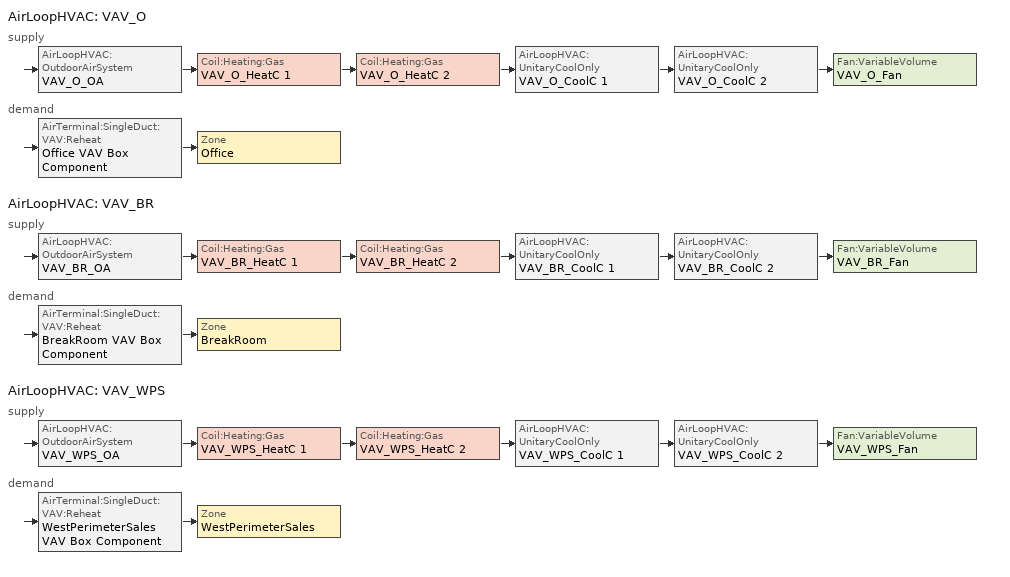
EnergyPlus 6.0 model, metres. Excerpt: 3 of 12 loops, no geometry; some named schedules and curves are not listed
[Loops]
AirLoopHVAC 'VAV_O'
 supply: AirLoopHVAC:OutdoorAirSystem 'VAV_O_OA' > Coil:Heating:Gas 'VAV_O_HeatC 1' > Coil:Heating:Gas 'VAV_O_HeatC 2' > AirLoopHVAC:UnitaryCoolOnly 'VAV_O_CoolC 1' > AirLoopHVAC:UnitaryCoolOnly 'VAV_O_CoolC 2' > Fan:VariableVolume 'VAV_O_Fan'
 demand: AirTerminal:SingleDuct:VAV:Reheat 'Office VAV Box Component' > Zone 'Office'
AirLoopHVAC 'VAV_BR'
 supply: AirLoopHVAC:OutdoorAirSystem 'VAV_BR_OA' > Coil:Heating:Gas 'VAV_BR_HeatC 1' > Coil:Heating:Gas 'VAV_BR_HeatC 2' > AirLoopHVAC:UnitaryCoolOnly 'VAV_BR_CoolC 1' > AirLoopHVAC:UnitaryCoolOnly 'VAV_BR_CoolC 2' > Fan:VariableVolume 'VAV_BR_Fan'
 demand: AirTerminal:SingleDuct:VAV:Reheat 'BreakRoom VAV Box Component' > Zone 'BreakRoom'
AirLoopHVAC 'VAV_WPS'
 supply: AirLoopHVAC:OutdoorAirSystem 'VAV_WPS_OA' > Coil:Heating:Gas 'VAV_WPS_HeatC 1' > Coil:Heating:Gas 'VAV_WPS_HeatC 2' > AirLoopHVAC:UnitaryCoolOnly 'VAV_WPS_CoolC 1' > AirLoopHVAC:UnitaryCoolOnly 'VAV_WPS_CoolC 2' > Fan:VariableVolume 'VAV_WPS_Fan'
 demand: AirTerminal:SingleDuct:VAV:Reheat 'WestPerimeterSales VAV Box Component' > Zone 'WestPerimeterSales'
[ComponentCost:LineItem]
Name | Line Item Type | Item | Cost per Each | Quantity | Cost per Unit of Output Capacity
Infiltration:Office | General | Office | 1 | 0
People:Office | General | Office | 1 | 2.2492
LIGHTING EQUIP:Office | Lights | Office |  |  | 1
ElectricEquipment:Office:PlugMisc | General | Office | 1 | 0.2529
Infiltration:BreakRoom | General | BreakRoom | 1 | 0
People:BreakRoom | General | BreakRoom | 1 | 52.5018
LIGHTING EQUIP:BreakRoom | Lights | BreakRoom |  |  | 1
ElectricEquipment:BreakRoom:PlugMisc | General | BreakRoom | 1 | 1.4625
Infiltration:WestPerimeterSales | General | WestPerimeterSales | 1 | 0
People:WestPerimeterSales | General | WestPerimeterSales | 1 | 9.2274
LIGHTING EQUIP:WestPerimeterSales | Lights | WestPerimeterSales |  |  | 1
ElectricEquipment:WestPerimeterSales:PlugMisc | General | WestPerimeterSales | 1 | 0.4614
[Sizing:Zone] Zone Cooling Design Supply Air Temperature {C}=14; Zone Heating Design Supply Air Temperature {C}=40; Zone Cooling Design Supply Air Humidity Ratio {kg-H20/kg-air}=0.0085; Zone Heating Design Supply Air Humidity Ratio {kg-H20/kg-air}=0.008; Outdoor Air Method=Flow/Zone; Outside Air Flow per Person {(m3/s)/person}=0; Outside Air Flow per Zone Floor Area {(m3/s)/m2}=0; Cooling Design Air Flow Method {Flow/Zone | DesignDay | DesignDayWithLimit}=DesignDay; Cooling Minimum Air Flow Fraction=0; Heating Design Air Flow Method {Flow/Zone | DesignDay}=DesignDay; Heating Design Air Flow Rate=0
Name | Outside Air Flow per Zone {m3/s}
Office | 0.018059
BreakRoom | 0.249542
WestPerimeterSales | 0.119796
[ZoneControl:Thermostat] Control Type Schedule=Dual Zone Control Type Sched
Name | Zone | Control 1
Office Thermostat | Office | Office DualSPSched
BreakRoom Thermostat | BreakRoom | BreakRoom DualSPSched
WestPerimeterSales Thermostat | WestPerimeterSales | WestPerimeterSales DualSPSched
[ThermostatSetpoint:DualSetpoint] Heating Setpoint Temperature Schedule=HtgSetP_Sch; Cooling Setpoint Temperature Schedule=ClgSetP_Sch
Office DualSPSched; BreakRoom DualSPSched; WestPerimeterSales DualSPSched
[Zone equipment]
Office: Office VAV Box Component, Office PTAC, Office OA Unit
BreakRoom: BreakRoom VAV Box Component, BreakRoom PTAC, BreakRoom OA Unit
WestPerimeterSales: WestPerimeterSales VAV Box Component, WestPerimeterSales PTAC, WestPerimeterSales OA Unit
[AirTerminal:SingleDuct:VAV:Reheat] Availability Schedule=ALWAYS_ON; Maximum Air Flow Rate {m3/s}=AUTOSIZE; Zone Minimum Air Flow Input Method=Scheduled; Minimum Air Flow Fraction Schedule=MIN_FLOW_FRAC_SCH; Maximum Hot Water or Steam Flow Rate {m3/s}=AUTOSIZE; Minimum Hot Water or Steam Flow Rate {m3/s}=0; Convergence Tolerance=0.001; Damper Heating Action=Reverse; Maximum Flow per Zone Floor Area during Reheat {m3/s-m2}=AUTOCALCULATE; Maximum Flow Fraction During Reheat=AUTOCALCULATE; Maximum Reheat Air Temperature {C}=50
Name | Reheat Coil
Office VAV Box Component | Office VAV Box Reheat Coil
BreakRoom VAV Box Component | BreakRoom VAV Box Reheat Coil
WestPerimeterSales VAV Box Component | WestPerimeterSales VAV Box Reheat Coil
[Coil:Heating:Electric] Availability Schedule=ALWAYS_ON; Efficiency=1; Nominal Capacity {W}=AUTOSIZE
Office VAV Box Reheat Coil; BreakRoom VAV Box Reheat Coil; WestPerimeterSales VAV Box Reheat Coil
[ZoneHVAC:PackagedTerminalAirConditioner] Supply Air Flow Rate During Cooling Operation=AUTOSIZE; Supply Air Flow Rate During Heating Operation=AUTOSIZE; Supply Air Flow Rate When No Cooling or Heating is Needed=AUTOSIZE; Outdoor Air Flow Rate During Cooling Operation=0; Outdoor Air Flow Rate During Heating Operation=0; Outdoor Air Flow Rate When No Cooling or Heating is Needed=0; Fan Placement=DrawThrough; Supply Air Fan Operating Mode Schedule=ALWAYS_ON
Name | Availability Schedule | Supply Air Fan | Heating Coil | Cooling Coil
Office PTAC | Office_PTAC_Fan_Sch | Office PTACFan | Office PTAC Heat Coil | Office PTAC DX Coil
BreakRoom PTAC | BreakRoom_PTAC_Fan_Sch | BreakRoom PTACFan | BreakRoom PTAC Heat Coil | BreakRoom PTAC DX Coil
WestPerimeterSales PTAC | WestPerimeterSales_PTAC_Fan_Sch | WestPerimeterSales PTACFan | WestPerimeterSales PTAC Heat Coil | WestPerimeterSales PTAC DX Coil
[Fan:ConstantVolume] Availability Schedule=ALWAYS_ON; Fan Efficiency=0.516; Maximum Flow Rate {m3/s}=AUTOSIZE; Motor Efficiency=0.85; Motor In Airstream Fraction=1
Name | Pressure Rise {Pa}
Office PTACFan; BreakRoom PTACFan | 825
WestPerimeterSales PTACFan | 550
[Coil:Cooling:DX:SingleSpeed] Availability Schedule=ALWAYS_ON; Rated Total Cooling Capacity {W}=AUTOSIZE; Rated Sensible Heat Ratio=AUTOSIZE; Rated COP=4; Rated Air Flow Rate {m3/s}=AUTOSIZE; Rated Evaporator Fan Power Per Volume Flow Rate {W/(m3/s)}=773.3; Nominal Time for Condensate Removal to Begin {s}=1000; Ratio of Initial Moisture Evaporation Rate and Steady State Latent Capacity=1.5; Maximum Cycling Rate {cycles/hr}=3; Latent Capacity Time Constant {s}=45; Condenser Type=AirCooled
Name | Total Cooling Capacity Function of Temperature Curve | Total Cooling Capacity Function of Flow Fraction Curve | Energy Input Ratio Function of Temperature Curve | Energy Input Ratio Function of Flow Fraction Curve | Part Load Fraction Correlation Curve
Office PTAC DX Coil | Office PTAC_ClgCapFuncTempCurve | Office PTAC_ClgCapFuncFlowFracCurve | Office PTAC_ClgEirFuncTempCurve | Office PTAC_ClgEirFuncFlowFracCurve | Office PTAC_ClgPlrCurve
BreakRoom PTAC DX Coil | BreakRoom PTAC_ClgCapFuncTempCurve | BreakRoom PTAC_ClgCapFuncFlowFracCurve | BreakRoom PTAC_ClgEirFuncTempCurve | BreakRoom PTAC_ClgEirFuncFlowFracCurve | BreakRoom PTAC_ClgPlrCurve
WestPerimeterSales PTAC DX Coil | WestPerimeterSales PTAC_ClgCapFuncTempCurve | WestPerimeterSales PTAC_ClgCapFuncFlowFracCurve | WestPerimeterSales PTAC_ClgEirFuncTempCurve | WestPerimeterSales PTAC_ClgEirFuncFlowFracCurve | WestPerimeterSales PTAC_ClgPlrCurve
[Coil:Heating:Gas] Availability Schedule=ALWAYS_ON; Gas Burner Efficiency=0.8; Nominal Capacity {W}=AUTOSIZE
Office PTAC Heat Coil; Office OA Unit Heating Coil; BreakRoom PTAC Heat Coil; BreakRoom OA Unit Heating Coil; WestPerimeterSales PTAC Heat Coil; WestPerimeterSales OA Unit Heating Coil; VAV_O_HeatC 1; VAV_O_HeatC 2; VAV_BR_HeatC 1; VAV_BR_HeatC 2; VAV_WPS_HeatC 1; VAV_WPS_HeatC 2
[ZoneHVAC:OutdoorAirUnit] Supply Fan Placement {BlowThrough | DrawThrough}=BlowThrough; Unit Control Type {NeutralControl | TemperatureControl}=NeutralControl
Name | Availability Schedule | Zone | Outdoor Air Flow Rate {m3/s} | Outdoor Air Schedule | Supply Fan | Exhaust Fan | Exhaust Air Flow Rate {m3/s} | Exhaust Air Schedule | Outdoor Air Unit List
Office OA Unit | Office_PTAC_Fan_Sch | Office | 0.018059 | MinOA_DCV_Office_Sch | Office OA Unit Supply Fan | Office OA Unit Exhaust Fan | 0.018059 | MinOA_DCV_Office_Sch | Office OA Unit OA Unit Equip List
BreakRoom OA Unit | BreakRoom_PTAC_Fan_Sch | BreakRoom | 0.249542 | MinOA_DCV_Break_Sch | BreakRoom OA Unit Supply Fan | BreakRoom OA Unit Exhaust Fan | 0.249542 | MinOA_DCV_Break_Sch | BreakRoom OA Unit OA Unit Equip List
WestPerimeterSales OA Unit | WestPerimeterSales_PTAC_Fan_Sch | WestPerimeterSales | 0.119796 | MinOA_DCV_SalesVestRest_Sch | WestPerimeterSales OA Unit Supply Fan | WestPerimeterSales OA Unit Exhaust Fan | 0.119796 | MinOA_DCV_SalesVestRest_Sch | WestPerimeterSales OA Unit OA Unit Equip List
[ZoneHVAC:OutdoorAirUnit:EquipmentList] Component 1 Type=Coil:Heating:Gas
Name | Component 1
Office OA Unit OA Unit Equip List | Office OA Unit Heating Coil
BreakRoom OA Unit OA Unit Equip List | BreakRoom OA Unit Heating Coil
WestPerimeterSales OA Unit OA Unit Equip List | WestPerimeterSales OA Unit Heating Coil
[Fan:VariableVolume] Maximum Flow Rate {m3/s}=AUTOSIZE; Fan Power Minimum Flow Rate Input Method {Fraction | FixedFlowRate}=Fraction; Fan Power Minimum Flow Fraction=0.6; Motor In Airstream Fraction=1; Fan Coefficient 1=0.0407599; Fan Coefficient 2=0.088045; Fan Coefficient 3=-0.0729261; Fan Coefficient 4=0.94374; Fan Coefficient 5=0
Name | Availability Schedule | Fan Efficiency | Pressure Rise {Pa} | Motor Efficiency
Office OA Unit Supply Fan; Office OA Unit Exhaust Fan; BreakRoom OA Unit Supply Fan; BreakRoom OA Unit Exhaust Fan; WestPerimeterSales OA Unit Supply Fan; WestPerimeterSales OA Unit Exhaust Fan | ALWAYS_ON | 1 | 0 | 0.9
VAV_O_Fan | VAV_O_Fan_Sch | 0.516 | 825 | 0.93
VAV_BR_Fan | VAV_BR_Fan_Sch | 0.516 | 825 | 0.93
VAV_WPS_Fan | VAV_WPS_Fan_Sch | 0.516 | 550 | 0.93
[AirLoopHVAC] Design Supply Air Flow Rate {m3/s}=AUTOSIZE
VAV_O; VAV_BR; VAV_WPS
[SetpointManager:MixedAir]
Name | Control Variable | Setpoint Node or NodeList | Control Variable {Temperature}
VAV_O_HeatC 1 MixedAir Manager | Temperature | VAV_O_HeatC 1-VAV_O_HeatC 2Node
VAV_O_HeatC 2 MixedAir Manager | Temperature | VAV_O_HeatC 2-VAV_O_CoolC 1Node
VAV_O_CoolC 1 SAT Manager |  | VAV_O_CoolC 1-VAV_O_CoolC 2Node | Temperature
VAV_O_OAMixed Air Temp Manager | Temperature | VAV_O_OA-VAV_O_HeatC 1Node
VAV_BR_HeatC 1 MixedAir Manager | Temperature | VAV_BR_HeatC 1-VAV_BR_HeatC 2Node
VAV_BR_HeatC 2 MixedAir Manager | Temperature | VAV_BR_HeatC 2-VAV_BR_CoolC 1Node
VAV_BR_CoolC 1 SAT Manager |  | VAV_BR_CoolC 1-VAV_BR_CoolC 2Node | Temperature
VAV_BR_OAMixed Air Temp Manager | Temperature | VAV_BR_OA-VAV_BR_HeatC 1Node
VAV_WPS_HeatC 1 MixedAir Manager | Temperature | VAV_WPS_HeatC 1-VAV_WPS_HeatC 2Node
VAV_WPS_HeatC 2 MixedAir Manager | Temperature | VAV_WPS_HeatC 2-VAV_WPS_CoolC 1Node
VAV_WPS_CoolC 1 SAT Manager |  | VAV_WPS_CoolC 1-VAV_WPS_CoolC 2Node | Temperature
VAV_WPS_OAMixed Air Temp Manager | Temperature | VAV_WPS_OA-VAV_WPS_HeatC 1Node
[Sizing:System] Type Of Load To Size On=Sensible; Design Outdoor Air Flow Rate {m3/s}=AUTOSIZE; Minimum System Air Flow Ratio=0.3; Preheat Design Temperature {C}=7; Preheat Design Humidity Ratio {kg-H2O/kg-air}=0.008; Precool Design Temperature {C}=12.8; Precool Design Humidity Ratio {kg-H2O/kg-air}=0.008; Central Cooling Design Supply Air Temperature {C}=12.8; Central Heating Design Supply Air Temperature {C}=16.7; Sizing Option {Coincident | NonCoincident}=NonCoincident; 100% Outdoor Air in Cooling {Yes | No}=No; 100% Outdoor Air in Heating {Yes | No}=No; Central Cooling Design Supply Air Humidity Ratio {kg-H2O/kg-air}=0.0085; Central Heating Design Supply Air Humidity Ratio {kg-H2O/kg-air}=0.008; Cooling Design Air Flow Method=DesignDay; Cooling Design Air Flow Rate {m3/s}=0; Heating Design Air Flow Method=DesignDay; Heating Design Air Flow Rate {m3/s}=0
VAV_O; VAV_BR; VAV_WPS
[Controller:OutdoorAir] Minimum Outdoor Air Flow Rate {m3/s}=AUTOSIZE; Maximum Outdoor Air Flow Rate {m3/s}=AUTOSIZE; Economizer Control Type=DifferentialEnthalpy; Economizer Control Action Type=ModulateFlow; Economizer Maximum Limit Dry-Bulb Temperature {C}=28; Economizer Maximum Limit Enthalpy {J/kg}=64000; Economizer Minimum Limit Dry-Bulb Temperature {C}=-100; Lockout Type=NoLockout; Minimum Limit Type=FixedMinimum; High Humidity Control=No; Heat Recovery Bypass Control Type=BypassWhenOAFlowGreaterThanMinimum
Name | Minimum Outdoor Air Schedule
VAV_O_OA_Controller | MinOA_DCV_Office_Sch
VAV_BR_OA_Controller | MinOA_DCV_Break_Sch
VAV_WPS_OA_Controller | MinOA_DCV_SalesVestRest_Sch
[AirLoopHVAC:UnitaryCoolOnly] Availability Schedule=ALWAYS_ON
Name | Cooling Coil
VAV_O_CoolC 1 | VAV_O_CoolC 1 DXCoil
VAV_O_CoolC 2 | VAV_O_CoolC 2 DXCoil
VAV_BR_CoolC 1 | VAV_BR_CoolC 1 DXCoil
VAV_BR_CoolC 2 | VAV_BR_CoolC 2 DXCoil
VAV_WPS_CoolC 1 | VAV_WPS_CoolC 1 DXCoil
VAV_WPS_CoolC 2 | VAV_WPS_CoolC 2 DXCoil
[Coil:Cooling:DX:TwoSpeed] Availability Schedule=ALWAYS_ON; Rated High Speed Total Cooling Capacity {W}=AUTOSIZE; Rated High Speed Sensible Heat Ratio=AUTOSIZE; Rated High Speed COP=3; Rated High Speed Air Flow Rate {m3/s}=AUTOSIZE; Rated Low Speed Total Cooling Capacity {W}=AUTOSIZE; Rated Low Speed Sensible Heat Ratio=0.69; Rated Low Speed COP=3; Rated Low Speed Air Flow Rate=AUTOSIZE; Condenser Type=AirCooled; Basin Heater Capacity {W/K}=10; Basin Heater Setpoint Temperature {C}=2
Name | Total Cooling Capacity Function of Temperature Curve | Total Cooling Capacity Function of Flow Fraction Curve | Energy Input Ratio Function of Temperature Curve | Energy Input Ratio Function of Flow Fraction Curve | Part Load Fraction Correlation Curve | Low Speed Total Cooling Capacity Function of Temperature Curve | Low Speed Energy Input Ratio Function of Temperature Curve
VAV_O_CoolC 1 DXCoil | VAV_O_CoolC 1_ClgCapFuncTempCurve | VAV_O_CoolC 1_ClgCapFuncFlowFracCurve | VAV_O_CoolC 1_ClgEirFuncTempCurve | VAV_O_CoolC 1_ClgEirFuncFlowFracCurve | VAV_O_CoolC 1_ClgPlrCurve | VAV_O_CoolC 1_ClgLowSpdCapFuncTempCurve | VAV_O_CoolC 1_ClgLowSpdEirFuncTempCurve
VAV_O_CoolC 2 DXCoil | VAV_O_CoolC 2_ClgCapFuncTempCurve | VAV_O_CoolC 2_ClgCapFuncFlowFracCurve | VAV_O_CoolC 2_ClgEirFuncTempCurve | VAV_O_CoolC 2_ClgEirFuncFlowFracCurve | VAV_O_CoolC 2_ClgPlrCurve | VAV_O_CoolC 2_ClgLowSpdCapFuncTempCurve | VAV_O_CoolC 2_ClgLowSpdEirFuncTempCurve
VAV_BR_CoolC 1 DXCoil | VAV_BR_CoolC 1_ClgCapFuncTempCurve | VAV_BR_CoolC 1_ClgCapFuncFlowFracCurve | VAV_BR_CoolC 1_ClgEirFuncTempCurve | VAV_BR_CoolC 1_ClgEirFuncFlowFracCurve | VAV_BR_CoolC 1_ClgPlrCurve | VAV_BR_CoolC 1_ClgLowSpdCapFuncTempCurve | VAV_BR_CoolC 1_ClgLowSpdEirFuncTempCurve
VAV_BR_CoolC 2 DXCoil | VAV_BR_CoolC 2_ClgCapFuncTempCurve | VAV_BR_CoolC 2_ClgCapFuncFlowFracCurve | VAV_BR_CoolC 2_ClgEirFuncTempCurve | VAV_BR_CoolC 2_ClgEirFuncFlowFracCurve | VAV_BR_CoolC 2_ClgPlrCurve | VAV_BR_CoolC 2_ClgLowSpdCapFuncTempCurve | VAV_BR_CoolC 2_ClgLowSpdEirFuncTempCurve
VAV_WPS_CoolC 1 DXCoil | VAV_WPS_CoolC 1_ClgCapFuncTempCurve | VAV_WPS_CoolC 1_ClgCapFuncFlowFracCurve | VAV_WPS_CoolC 1_ClgEirFuncTempCurve | VAV_WPS_CoolC 1_ClgEirFuncFlowFracCurve | VAV_WPS_CoolC 1_ClgPlrCurve | VAV_WPS_CoolC 1_ClgLowSpdCapFuncTempCurve | VAV_WPS_CoolC 1_ClgLowSpdEirFuncTempCurve
VAV_WPS_CoolC 2 DXCoil | VAV_WPS_CoolC 2_ClgCapFuncTempCurve | VAV_WPS_CoolC 2_ClgCapFuncFlowFracCurve | VAV_WPS_CoolC 2_ClgEirFuncTempCurve | VAV_WPS_CoolC 2_ClgEirFuncFlowFracCurve | VAV_WPS_CoolC 2_ClgPlrCurve | VAV_WPS_CoolC 2_ClgLowSpdCapFuncTempCurve | VAV_WPS_CoolC 2_ClgLowSpdEirFuncTempCurve
[EnergyManagementSystem:Sensor]
VAV_O_RA_Enth: VAV_O Supply Equipment Inlet Node; System Node Enthalpy
VAV_O_Heat_Load: Office; Zone/Sys Sensible Load to Heating Setpoint Predicted
VAV_O_FanFraction: Office VAV Box Component; VAV Terminal Damper Position
VAV_O_MinFlowFraction: Office VAV Box Component; VAV Terminal Minimum Air Flow Fraction
Office_RH: Office; Zone Air Relative Humidity
Office_Tdb: Office; Zone/Sys Air Temperature
VAV_BR_RA_Enth: VAV_BR Supply Equipment Inlet Node; System Node Enthalpy
VAV_BR_Heat_Load: BreakRoom; Zone/Sys Sensible Load to Heating Setpoint Predicted
VAV_BR_FanFraction: BreakRoom VAV Box Component; VAV Terminal Damper Position
VAV_BR_MinFlowFraction: BreakRoom VAV Box Component; VAV Terminal Minimum Air Flow Fraction
BreakRoom_RH: BreakRoom; Zone Air Relative Humidity
BreakRoom_Tdb: BreakRoom; Zone/Sys Air Temperature
VAV_WPS_RA_Enth: VAV_WPS Supply Equipment Inlet Node; System Node Enthalpy
VAV_WPS_Heat_Load: WestPerimeterSales; Zone/Sys Sensible Load to Heating Setpoint Predicted
VAV_WPS_FanFraction: WestPerimeterSales VAV Box Component; VAV Terminal Damper Position
VAV_WPS_MinFlowFraction: WestPerimeterSales VAV Box Component; VAV Terminal Minimum Air Flow Fraction
WestPerimeterSales_RH: WestPerimeterSales; Zone Air Relative Humidity
WestPerimeterSales_Tdb: WestPerimeterSales; Zone/Sys Air Temperature
[EnergyManagementSystem:TrendVariable]
VAV_O_FanFractionLog: VAV_O_FanFraction; 4
VAV_BR_FanFractionLog: VAV_BR_FanFraction; 4
VAV_WPS_FanFractionLog: VAV_WPS_FanFraction; 4
[Schedule:Compact]
Always_On; Office_PTAC_Fan_Sch; WestPerimeterSales_PTAC_Fan_Sch; BreakRoom_PTAC_Fan_Sch: Fraction, Through: 12/31, For: AllDays, Until: 24:00, 1
Dual Zone Control Type Sched: Control Type, Through: 12/31, For: AllDays, Until: 24:00, 4
Min_Flow_Frac_Sch: Fraction, Through: 12/31, For: Weekdays Saturday, Until: 06:00, 0, Until: 24:00, 0.3, For: Sunday, Until: 06:00, 0, Until: 22:00, 0.3, Until: 24:00, 0, For: SummerDesignDay, Until: 06:00, 0, Until: 24:00, 0.3, For: WinterDesignDay, Until: 06:00, 0, Until: 24:00, 0.3, For: AllOtherDays, Until: 24:00, 0
MinOA_DCV_Office_Sch: Fraction, Through: 11/30, For: Weekdays, Until: 06:00, 0, Until: 08:00, 0.742812, Until: 09:00, 0.816294, Until: 11:00, 0.853035, Until: 13:00, 0.889777, Until: 17:00, 0.853035, Until: 19:00, 0.889777, Until: 21:00, 0.853035, Until: 22:00, 0.816294, Until: 24:00, 0.742812, For: Saturday, Until: 06:00, 0, Until: 08:00, 0.742812, Until: 09:00, 0.816294, Until: 11:00, 0.853035, Until: 19:00, 0.889777, Until: 21:00, 0.853035, Until: 22:00, 0.816294, Until: 24:00, 0.742812, For: Sunday, Until: 06:00, 0, Until: 08:00, 0.742812, Until: 09:00, 0.816294, Until: 11:00, 0.853035, Until: 17:00, 0.889777, Until: 19:00, 0.853035, Until: 20:00, 0.816294, Until: 22:00, 0.742812, Until: 24:00, 0, For: SummerDesignDay, Until: 06:00, 0, Until: 24:00, 1, For: WinterDesignDay, Until: 06:00, 0, Until: 24:00, 1, For: AllOtherDays, Until: 24:00, 0, Through: 12/31, For: Weekdays, Until: 06:00, 0, Until: 08:00, 0.779553, Until: 09:00, 0.853035, Until: 11:00, 0.926518, Until: 13:00, 1, Until: 17:00, 0.926518, Until: 19:00, 1, Until: 21:00, 0.926518, Until: 22:00, 0.853035, Until: 24:00, 0.779553, For: Saturday, Until: 06:00, 0, Until: 08:00, 0.779553, Until: 09:00, 0.853035, Until: 11:00, 0.926518, Until: 19:00, 1, Until: 21:00, 0.926518, Until: 22:00, 0.853035, Until: 24:00, 0.779553, For: Sunday, Until: 06:00, 0, Until: 08:00, 0.779553, Until: 09:00, 0.853035, Until: 11:00, 0.926518, Until: 17:00, 1, Until: 19:00, 0.926518, Until: 20:00, 0.853035, Until: 22:00, 0.779553, Until: 24:00, 0, For: SummerDesignDay, Until: 06:00, 0, Until: 24:00, 1, For: WinterDesignDay, Until: 06:00, 0, Until: 24:00, 1, For: AllOtherDays, Until: 24:00, 0
[Curve:Biquadratic] Minimum Value of x=17; Maximum Value of x=22; Minimum Value of y=13; Maximum Value of y=46
Name | Coefficient1 Constant | Coefficient2 x | Coefficient3 x**2 | Coefficient4 y | Coefficient5 y**2 | Coefficient6 x*y
Office PTAC_ClgCapFuncTempCurve; BreakRoom PTAC_ClgCapFuncTempCurve; WestPerimeterSales PTAC_ClgCapFuncTempCurve | 0.942588 | 0.00954335 | 0.00068377 | -0.0110427 | 5.249e-06 | -9.72e-06
Office PTAC_ClgEirFuncTempCurve; BreakRoom PTAC_ClgEirFuncTempCurve; WestPerimeterSales PTAC_ClgEirFuncTempCurve | 0.342414 | 0.034885 | -0.0006237 | 0.00497722 | 0.000437951 | -0.000728028
[Curve:Quadratic]
Name | Coefficient1 Constant | Coefficient2 x | Coefficient3 x**2 | Minimum Value of x | Maximum Value of x
Office PTAC_ClgCapFuncFlowFracCurve; BreakRoom PTAC_ClgCapFuncFlowFracCurve; WestPerimeterSales PTAC_ClgCapFuncFlowFracCurve | 0.8 | 0.2 | 0 | 0.5 | 1.5
Office PTAC_ClgEirFuncFlowFracCurve; BreakRoom PTAC_ClgEirFuncFlowFracCurve; WestPerimeterSales PTAC_ClgEirFuncFlowFracCurve | 1.1552 | -0.1808 | 0.0256 | 0.5 | 1.5
Office PTAC_ClgPlrCurve; BreakRoom PTAC_ClgPlrCurve; WestPerimeterSales PTAC_ClgPlrCurve | 0.85 | 0.15 | 0 | 0 | 1
